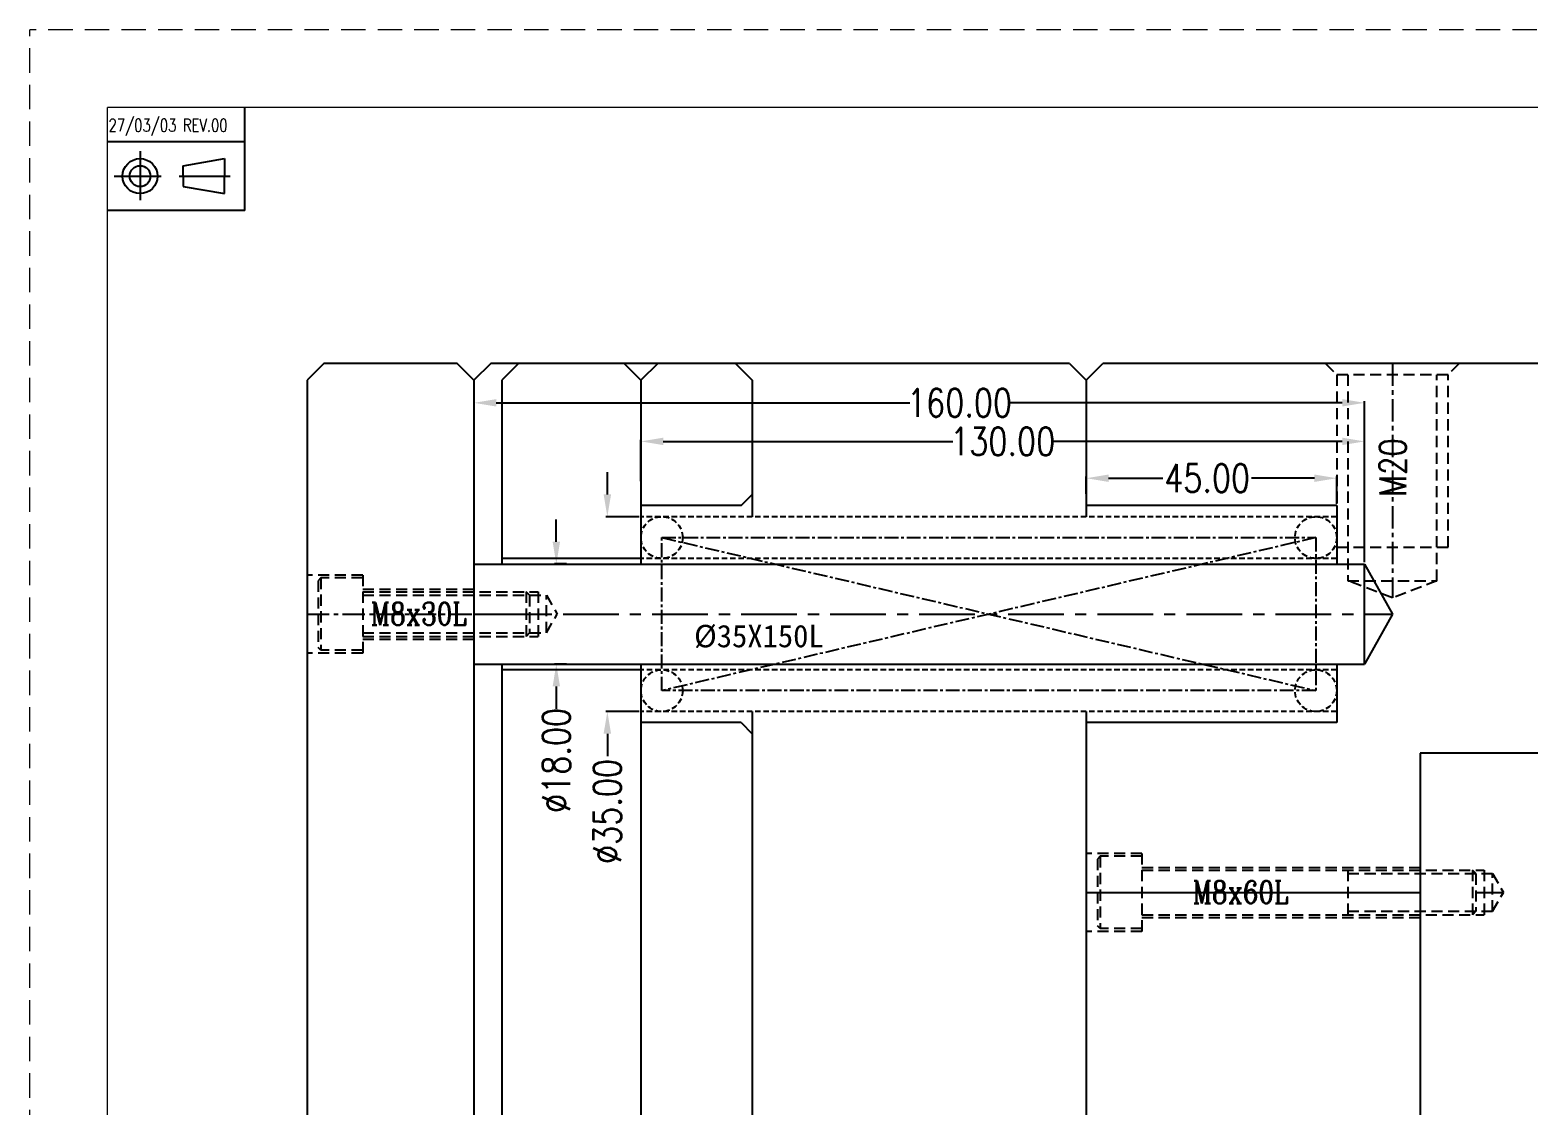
# Model space of a CAD drawing. Header units: millimetres. Extents: x 25970 to 27273, y -22508 to -21586.
# Drawn here: x 25969.7 to 26238.8, y -21778.9 to -21585.8 of the extents above; entities that cross this region are included whole.
import ezdxf

# ---------------------------------------------------------------- set-up
doc = ezdxf.new("R2010")
doc.units = ezdxf.units.MM
doc.header["$LTSCALE"] = 8
for name, pattern in [('CENTER', [2, 1.25, -0.25, 0.25, -0.25]), ('CENTER2', [1.125, 0.75, -0.125, 0.125, -0.125]), ('DASHED', [0.75, 0.5, -0.25]), ('HIDDEN', [0.375, 0.25, -0.125]), ('HIDDEN2', [0.1875, 0.125, -0.0625])]:
    doc.linetypes.add(name, pattern=pattern)
doc.layers.get('DEFPOINTS').update_dxf_attribs({"color": 6})
for name, color, linetype in [('A', 7, 'Continuous'), ('Cav-cor', 30, 'Continuous'), ('Layer3', 3, 'Continuous'), ('PIN', 5, 'Continuous'), ('SCREW', 52, 'HIDDEN'), ('SPRING', 7, 'Continuous'), ('文字', 1, 'Continuous')]:
    doc.layers.add(name, color=color, linetype=linetype)
doc.layers.add('dim', color=3, linetype='Continuous', lineweight=15)
doc.layers.add('MBOM-ASSIS-LAYER', color=71, linetype='Continuous', lineweight=9)
doc.styles.add('ROMANC', font='RomanC.ttf', dxfattribs={"width": 0.8, "height": 7})
doc.styles.add('ROMANS', font='ROMANS.shx', dxfattribs={"height": 5, "bigfont": 'chineset.shx'})
doc.styles.get("Standard").update_dxf_attribs({"font": 'txt.shx', "width": 0.8, "bigfont": 'chineset.shx'})
doc.styles.add('style1', font='mingliu.ttc', dxfattribs={"width": 0.75})
doc.dimstyles.new('ISO-25', dxfattribs={"dimtxt": 5, "dimasz": 4, "dimexe": 0.3, "dimexo": 0.3, "dimtad": 0, "dimzin": 1, "dimdsep": 46, "dimtxsty": 'Standard', "dimcen": 0, "dimclrd": 3, "dimclre": 3, "dimclrt": 3, "dimazin": 0, "dimtfac": 1, "dimtofl": 0, "dimtmove": 0, "dimatfit": 0, "dimfxl": 0, "dimarcsym": 0})

# ---------------------------------------------------------------- blocks, each defined once
blk = doc.blocks.new('*D26498')
at = {"layer": 'DEFPOINTS', "color": 0}
for p in [(26073.43, -21673.23), (26079.47, -21673.23), (26079.47, -21708.23)]:
    blk.add_point(p, dxfattribs=at)
at = {"layer": 'dim', "color": 3, "lineweight": -2}
for p, q in [((26073.43, -21669.23), (26073.43, -21665.23)), ((26079.17, -21673.23), (26073.13, -21673.23)), ((26079.17, -21708.23), (26073.13, -21708.23)), ((26073.43, -21712.23), (26073.43, -21716.23))]:
    blk.add_line(p, q, dxfattribs=at)
at = {"layer": 'dim', "color": 3}
for points in [[(26072.76, -21669.23), (26074.1, -21669.23), (26073.43, -21673.23)], [(26074.1, -21712.23), (26072.76, -21712.23), (26073.43, -21708.23)]]:
    blk.add_solid(points, dxfattribs=at)
at = {"layer": 'dim', "color": 3, "insert": (26073.43, -21726.19), "char_height": 5, "attachment_point": 5, "rotation": 90}
blk.add_mtext('%%c35.00', dxfattribs=at)
blk = doc.blocks.new('*D26499')
at = {"layer": 'DEFPOINTS', "color": 0}
for p in [(26064.26, -21681.73), (26066.39, -21681.73), (26066.39, -21699.73)]:
    blk.add_point(p, dxfattribs=at)
at = {"layer": 'dim', "color": 3, "lineweight": -2}
for p, q in [((26064.26, -21677.73), (26064.26, -21673.73)), ((26066.09, -21681.73), (26063.96, -21681.73)), ((26066.09, -21699.73), (26063.96, -21699.73)), ((26064.26, -21703.73), (26064.26, -21707.73))]:
    blk.add_line(p, q, dxfattribs=at)
at = {"layer": 'dim', "color": 3}
for points in [[(26063.6, -21677.73), (26064.93, -21677.73), (26064.26, -21681.73)], [(26064.93, -21703.73), (26063.6, -21703.73), (26064.26, -21699.73)]]:
    blk.add_solid(points, dxfattribs=at)
at = {"layer": 'dim', "color": 3, "insert": (26064.26, -21717.02), "char_height": 5, "attachment_point": 5, "rotation": 90}
blk.add_mtext('%%c18.00', dxfattribs=at)
blk = doc.blocks.new('*D26500')
at = {"layer": 'DEFPOINTS', "color": 0}
for p in [(26159.47, -21666.32), (26159.47, -21669.4), (26204.47, -21671.23)]:
    blk.add_point(p, dxfattribs=at)
at = {"layer": 'dim', "color": 3, "lineweight": -2}
for p, q in [((26159.47, -21669.1), (26159.47, -21666.02)), ((26163.47, -21666.32), (26173.24, -21666.32)), ((26200.47, -21666.32), (26189.16, -21666.32)), ((26204.47, -21670.93), (26204.47, -21666.02))]:
    blk.add_line(p, q, dxfattribs=at)
at = {"layer": 'dim', "color": 3}
for points in [[(26163.47, -21665.66), (26163.47, -21666.99), (26159.47, -21666.32)], [(26200.47, -21666.99), (26200.47, -21665.66), (26204.47, -21666.32)]]:
    blk.add_solid(points, dxfattribs=at)
at = {"layer": 'dim', "color": 3, "insert": (26181.2, -21666.32), "char_height": 5, "attachment_point": 5}
blk.add_mtext('45.00', dxfattribs=at)
blk = doc.blocks.new('*D26501')
at = {"layer": 'DEFPOINTS', "color": 0}
for p in [(26079.47, -21659.71), (26079.47, -21667.17), (26209.47, -21681.73)]:
    blk.add_point(p, dxfattribs=at)
at = {"layer": 'dim', "color": 3, "lineweight": -2}
for p, q in [((26079.47, -21666.87), (26079.47, -21659.41)), ((26083.47, -21659.71), (26135.51, -21659.71)), ((26205.47, -21659.71), (26153.43, -21659.71)), ((26209.47, -21681.43), (26209.47, -21659.41))]:
    blk.add_line(p, q, dxfattribs=at)
at = {"layer": 'dim', "color": 3}
for points in [[(26083.47, -21659.04), (26083.47, -21660.37), (26079.47, -21659.71)], [(26205.47, -21660.37), (26205.47, -21659.04), (26209.47, -21659.71)]]:
    blk.add_solid(points, dxfattribs=at)
at = {"layer": 'dim', "color": 3, "insert": (26144.47, -21659.71), "char_height": 5, "attachment_point": 5}
blk.add_mtext('130.00', dxfattribs=at)
blk = doc.blocks.new('*D26502')
at = {"layer": 'DEFPOINTS', "color": 0}
for p in [(26049.47, -21652.78), (26049.47, -21652.78), (26209.47, -21681.73)]:
    blk.add_point(p, dxfattribs=at)
at = {"layer": 'dim', "color": 3, "lineweight": -2}
for p, q in [((26049.47, -21652.48), (26049.47, -21652.48)), ((26053.47, -21652.78), (26127.75, -21652.78)), ((26205.47, -21652.78), (26145.66, -21652.78)), ((26209.47, -21681.43), (26209.47, -21652.48))]:
    blk.add_line(p, q, dxfattribs=at)
at = {"layer": 'dim', "color": 3}
for points in [[(26053.47, -21652.11), (26053.47, -21653.44), (26049.47, -21652.78)], [(26205.47, -21653.44), (26205.47, -21652.11), (26209.47, -21652.78)]]:
    blk.add_solid(points, dxfattribs=at)
at = {"layer": 'dim', "color": 3, "insert": (26136.7, -21652.78), "char_height": 5, "attachment_point": 5}
blk.add_mtext('160.00', dxfattribs=at)
blk = doc.blocks.new('20160809.092349')
at = {"color": 8, "linetype": 'HIDDEN'}
for p, q in [((12, 0), (-12, 0)), ((-12, 0), (-10, -2)), ((12, 0), (10, -2)), ((-10, -2), (-10, -33)), ((10, -2), (-10, -2)), ((-8, -2), (-8, -39)), ((8, -39), (8, -2)), ((10, -33), (10, -2)), ((-10, -33), (10, -33)), ((-8, -39), (8, -39)), ((0, -42.1), (-8, -39)), ((8, -39), (0, -42.1))]:
    blk.add_line(p, q, dxfattribs=at)
at = {"color": 8, "linetype": 'CENTER', "ltscale": 0.4}
blk.add_line((0, 0), (0, -42.1), dxfattribs=at)
at = {"color": 8, "linetype": 'Continuous', "insert": (2.49, -23.95), "char_height": 4.8, "width": 14.1924, "attachment_point": 7, "rotation": 90}
blk.add_mtext('M20', dxfattribs=at)
blk = doc.blocks.new('20100617.142056')
at = {"layer": 'MBOM-ASSIS-LAYER', "linetype": 'DASHED'}
for p in [(-1189, 0), (0, 841)]:
    blk.add_line(p, (-1189, 841), dxfattribs=at)
at = {"layer": 'MBOM-ASSIS-LAYER'}
for p in [(-1176.3, 12.7), (-12.7, 828.3)]:
    blk.add_line(p, (-1176.3, 828.3), dxfattribs=at)

msp = doc.modelspace()

# ---------------------------------------------------------------- linework, layer by layer
for p, q in [((26008.315, -21618.242), (26008.315, -21599.716)), ((26008.315, -21605.872), (25983.615, -21605.872)), ((25989.476, -21607.555), (25989.476, -21616.359)), ((25997.234, -21610.188), (26004.642, -21608.91)), ((26004.642, -21608.91), (26004.642, -21612.057)), ((25984.815, -21612.057), (25993.28, -21612.057)), ((25996.482, -21612.057), (26005.682, -21612.057)), ((25997.234, -21612.057), (25997.234, -21610.188)), ((25997.234, -21612.057), (25997.234, -21613.925)), ((26004.642, -21615.203), (26004.642, -21612.057)), ((25997.234, -21613.925), (26004.642, -21615.203)), ((26008.315, -21618.242), (25983.615, -21618.242)), ((26097.472, -21671.233), (26099.472, -21669.233)), ((26097.472, -21710.233), (26099.472, -21712.233))]:
    msp.add_line(p, q)
at = {"linetype": 'Continuous'}
for p, q in [((26022.472, -21645.733), (26019.472, -21648.733)), ((26046.472, -21645.733), (26022.472, -21645.733)), ((26049.472, -21648.733), (26046.472, -21645.733)), ((26052.472, -21645.733), (26049.472, -21648.733)), ((26156.472, -21645.733), (26052.472, -21645.733)), ((26057.472, -21645.733), (26054.472, -21648.733)), ((26076.472, -21645.733), (26057.472, -21645.733)), ((26079.472, -21648.733), (26076.472, -21645.733)), ((26082.472, -21645.733), (26079.472, -21648.733)), ((26096.472, -21645.733), (26082.472, -21645.733)), ((26096.472, -21645.733), (26099.472, -21648.733)), ((26156.472, -21645.733), (26159.472, -21648.733)), ((26159.472, -21648.733), (26162.472, -21645.733)), ((26266.472, -21645.733), (26162.472, -21645.733)), ((26019.472, -21648.733), (26019.472, -22042.733)), ((26049.472, -21648.733), (26049.472, -22042.733)), ((26054.472, -21648.733), (26054.472, -21681.732)), ((26079.472, -21648.733), (26079.472, -21681.732)), ((26099.472, -21648.733), (26099.472, -21673.233)), ((26159.472, -21648.733), (26159.472, -21673.233)), ((26054.472, -21699.733), (26054.472, -21868.733)), ((26079.472, -21699.733), (26079.472, -21867.733)), ((26099.472, -21708.233), (26099.472, -21868.733)), ((26159.472, -21708.233), (26159.472, -22042.733))]:
    msp.add_line(p, q, dxfattribs=at)
at = {"ltscale": 5}
for p, q in [((26097.472, -21671.233), (26079.472, -21671.233)), ((26204.472, -21671.233), (26159.472, -21671.233)), ((26204.472, -21671.233), (26204.472, -21681.732)), ((26079.472, -21680.733), (26054.472, -21680.733)), ((26079.472, -21700.733), (26054.472, -21700.733)), ((26204.472, -21699.733), (26204.472, -21710.233)), ((26097.472, -21710.233), (26079.472, -21710.233)), ((26204.472, -21710.233), (26159.472, -21710.233))]:
    msp.add_line(p, q, dxfattribs=at)
at = {"linetype": 'HIDDEN'}
for p, q in [((26029.472, -21683.733), (26019.472, -21683.733)), ((26029.472, -21683.733), (26029.472, -21697.733)), ((26029.472, -21686.233), (26049.472, -21686.233)), ((26029.472, -21695.233), (26049.472, -21695.233)), ((26029.472, -21697.733), (26019.472, -21697.733)), ((26169.472, -21733.733), (26159.472, -21733.733)), ((26169.472, -21733.733), (26169.472, -21747.733)), ((26169.472, -21736.233), (26219.472, -21736.233)), ((26169.472, -21745.233), (26219.472, -21745.233)), ((26169.472, -21747.733), (26159.472, -21747.733))]:
    msp.add_line(p, q, dxfattribs=at)
for radius in [3.147, 1.868]:
    msp.add_circle((25989.476, -21612.057), radius)
at = {"layer": 'Cav-cor', "color": 241}
for p, q in [((26219.472, -21715.733), (26219.472, -21975.733)), ((26315.472, -21715.733), (26219.472, -21715.733))]:
    msp.add_line(p, q, dxfattribs=at)
at = {"layer": 'PIN'}
for p, q in [((26049.472, -21681.732), (26209.472, -21681.732)), ((26209.472, -21699.733), (26209.472, -21681.732)), ((26209.472, -21681.732), (26214.472, -21690.733)), ((26214.472, -21690.733), (26209.472, -21699.733)), ((26049.472, -21699.733), (26209.472, -21699.733))]:
    msp.add_line(p, q, dxfattribs=at)
at = {"layer": 'PIN', "linetype": 'CENTER'}
msp.add_line((26049.472, -21690.733), (26214.472, -21690.733), dxfattribs=at)
at = {"layer": 'SCREW'}
for p, q in [((26021.972, -21684.233), (26021.472, -21684.733)), ((26021.472, -21684.733), (26021.472, -21696.733)), ((26021.972, -21684.233), (26021.972, -21697.233)), ((26029.472, -21684.233), (26021.972, -21684.233)), ((26029.472, -21686.733), (26060.972, -21686.733)), ((26029.472, -21687.358), (26062.472, -21687.358)), ((26059.472, -21687.358), (26058.847, -21686.733)), ((26058.847, -21686.733), (26058.847, -21694.733)), ((26059.472, -21687.358), (26059.472, -21694.108)), ((26060.972, -21686.733), (26060.972, -21694.733)), ((26062.472, -21694.108), (26062.472, -21687.358)), ((26062.472, -21687.358), (26064.421, -21690.733)), ((26062.472, -21694.108), (26064.421, -21690.733)), ((26029.472, -21694.108), (26062.472, -21694.108)), ((26029.472, -21694.733), (26060.972, -21694.733)), ((26059.472, -21694.108), (26058.847, -21694.733)), ((26021.972, -21697.233), (26021.472, -21696.733)), ((26029.472, -21697.233), (26021.972, -21697.233)), ((26161.972, -21734.233), (26161.472, -21734.733)), ((26161.472, -21734.733), (26161.472, -21746.733)), ((26161.972, -21734.233), (26161.972, -21747.233)), ((26169.472, -21734.233), (26161.972, -21734.233)), ((26169.472, -21736.733), (26230.972, -21736.733)), ((26206.472, -21736.733), (26206.472, -21744.733)), ((26206.472, -21737.358), (26232.472, -21737.358)), ((26228.847, -21736.733), (26228.847, -21744.733)), ((26229.472, -21737.358), (26228.847, -21736.733)), ((26229.472, -21737.358), (26229.472, -21744.108)), ((26230.972, -21736.733), (26230.972, -21744.733)), ((26232.472, -21737.358), (26234.421, -21740.733)), ((26232.472, -21744.108), (26232.472, -21737.358)), ((26232.472, -21744.108), (26234.421, -21740.733)), ((26206.472, -21744.108), (26232.472, -21744.108)), ((26229.472, -21744.108), (26228.847, -21744.733)), ((26161.972, -21747.233), (26161.472, -21746.733)), ((26169.472, -21747.233), (26161.972, -21747.233)), ((26169.472, -21744.733), (26230.972, -21744.733))]:
    msp.add_line(p, q, dxfattribs=at)
at = {"layer": 'SCREW', "linetype": 'CENTER', "ltscale": 0.4}
msp.add_line((26019.472, -21690.733), (26064.421, -21690.733), dxfattribs=at)
at = {"layer": 'SCREW', "linetype": 'CENTER2', "ltscale": 10}
msp.add_line((26159.472, -21740.733), (26234.421, -21740.733), dxfattribs=at)
at = {"layer": 'SPRING', "linetype": 'HIDDEN', "ltscale": 0.5}
for p, q in [((26204.472, -21673.233), (26079.472, -21673.233)), ((26204.472, -21680.733), (26079.472, -21680.733)), ((26204.497, -21700.733), (26079.472, -21700.733)), ((26204.472, -21708.233), (26079.472, -21708.233))]:
    msp.add_line(p, q, dxfattribs=at)
at = {"layer": 'SPRING', "linetype": 'HIDDEN2'}
for p, q in [((26079.472, -21673.233), (26079.472, -21681.732)), ((26079.472, -21699.733), (26079.472, -21708.233))]:
    msp.add_line(p, q, dxfattribs=at)
at = {"layer": 'SPRING', "linetype": 'CENTER', "ltscale": 0.25}
for p, q in [((26083.222, -21676.983), (26200.722, -21676.983)), ((26083.222, -21676.983), (26200.722, -21704.483)), ((26200.722, -21676.983), (26083.222, -21704.483)), ((26083.222, -21704.483), (26083.222, -21676.983)), ((26200.722, -21676.983), (26200.722, -21704.483)), ((26200.722, -21704.483), (26083.222, -21704.483))]:
    msp.add_line(p, q, dxfattribs=at)
at = {"layer": 'SPRING', "linetype": 'HIDDEN', "ltscale": 0.5}
for centre in [(26083.222, -21676.983), (26200.722, -21676.983), (26083.222, -21704.483), (26200.722, -21704.483)]:
    msp.add_circle(centre, 3.75, dxfattribs=at)

# ---------------------------------------------------------------- block references
msp.add_blockref('20160809.092349', (26214.472, -21645.733))
at = {"layer": 'MBOM-ASSIS-LAYER', "xscale": 1.09605007185252, "yscale": 1.09605007185252, "zscale": 1.09605007185252}
msp.add_blockref('20100617.142056', (27272.899, -22507.575), dxfattribs=at)

# ---------------------------------------------------------------- texts
at = {"layer": 'A', "style": 'ROMANS', "width": 0.75}
msp.add_text('27/03/03 REV.00', height=2.30907, dxfattribs=at).set_placement((25983.819, -21604.061))
at = {"layer": 'dim', "style": 'ROMANC', "width": 0.8}
msp.add_text('M8x30L', height=4.0648, dxfattribs=at).set_placement((26030.928, -21692.701))
at = {"layer": 'Layer3', "style": 'ROMANC', "width": 0.8}
msp.add_text('M8x60L', height=4.0648, rotation=360, dxfattribs=at).set_placement((26178.569, -21742.701))
at = {"layer": '文字', "style": 'style1'}
msp.add_text('%%C35X150L', height=4.0352, dxfattribs=at).set_placement((26089.016, -21696.694))

# ---------------------------------------------------------------- dimensions: what is measured, and where the dimension line sits
at = {"layer": 'dim'}
for base, p1, p2, picture, middle in [((26049.472, -21652.775), (26209.472, -21681.732), (26049.472, -21652.775), '*D26502', (26136.705, -21652.775)), ((26159.472, -21666.324), (26204.472, -21671.233), (26159.472, -21669.403), '*D26500', (26181.198, -21666.324))]:
    dim = msp.add_linear_dim(base=base, p1=p1, p2=p2, dimstyle='ISO-25', dxfattribs=at)
    dim.commit()
    dim.dimension.update_dxf_attribs({"geometry": picture, "text_midpoint": middle, "dimtype": 160})
dim = msp.add_linear_dim(base=(26079.472, -21659.707), p1=(26209.472, -21681.732), p2=(26079.472, -21667.168), dimstyle='ISO-25', dxfattribs=at)
dim.commit()
dim.dimension.update_dxf_attribs({"geometry": '*D26501', "text_midpoint": (26144.472, -21659.707)})
for base, p1, p2, picture, middle in [((26073.43, -21673.233), (26079.472, -21708.233), (26079.472, -21673.233), '*D26498', (26073.43, -21726.191)), ((26064.262, -21681.732), (26066.385, -21699.733), (26066.385, -21681.732), '*D26499', (26064.262, -21717.025))]:
    dim = msp.add_linear_dim(base=base, p1=p1, p2=p2, angle=270, text='%%c<>', dimstyle='ISO-25', dxfattribs=at)
    dim.commit()
    dim.dimension.update_dxf_attribs({"geometry": picture, "text_midpoint": middle, "dimtype": 160})

doc.saveas('drawing.dxf')
